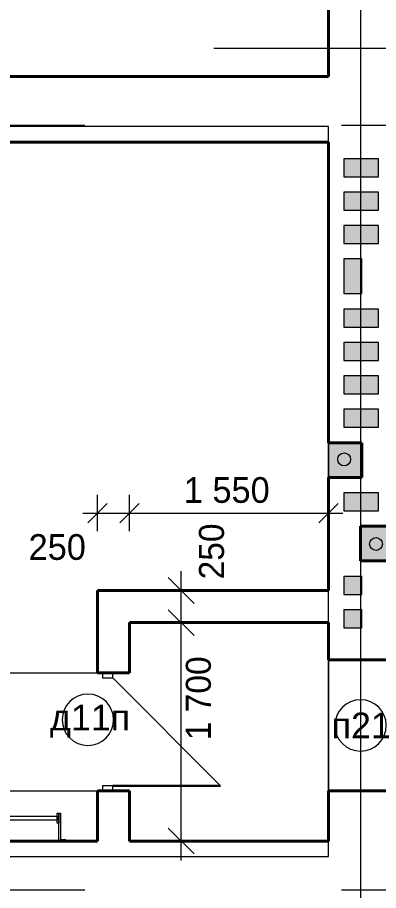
# Model space of a CAD drawing. Header units: millimetres. Extents: x 482197 to 548874, y 132492 to 168333.
# Drawn here: x 498584 to 501397, y 149261 to 156055 of the extents above; entities that cross this region are included whole.
import ezdxf

# ---------------------------------------------------------------- set-up
doc = ezdxf.new("R2010")
doc.units = ezdxf.units.MM
doc.header["$MEASUREMENT"] = 0
doc.linetypes.add('Штриховая', pattern=[7000, 6000, -1000])
doc.linetypes.add('Штрихштриховая', pattern=[15500, 10000, -2000, 1500, -2000])
for name, color, linetype in [('Двери ArchiCAD', 7, 'Continuous'), ('Интерьер- Перегородка', 7, 'Continuous'), ('Колонны', 7, 'Continuous'), ('Мебель', 7, 'Continuous'), ('Окна ArchiCAD', 7, 'Continuous'), ('перегородки', 7, 'Continuous'), ('Перекрытия', 7, 'Continuous'), ('Розміри ОСЕЙ', 7, 'Continuous'), ('РОЗМІРИ ПЕРЕГОРОДОК', 7, 'Continuous')]:
    doc.layers.add(name, color=color, linetype=linetype)
for name, color, linetype, lineweight in [('Двери ArchiCAD_Ном._пера__1', 7, 'Continuous', 13), ('Двери ArchiCAD_Ном._пера__19', 255, 'Continuous', 0), ('Двери ArchiCAD_Ном._пера__21', 7, 'Continuous', 20), ('Двери ArchiCAD_Ном._пера__41', 7, 'Continuous', 30), ('Двери ArchiCAD_Ном._пера__61', 7, 'Continuous', 40), ('Интерьер- Перегородка_Ном._пера__61', 7, 'Continuous', 40), ('Колонны_Ном._пера__21', 7, 'Continuous', 20), ('Мебель_Ном._пера__21', 7, 'Continuous', 20), ('Окна ArchiCAD_Ном._пера__12', 15, 'Continuous', 18), ('Окна ArchiCAD_Ном._пера__61', 7, 'Continuous', 40), ('перегородки_Ном._пера__61', 7, 'Continuous', 40)]:
    doc.layers.add(name, color=color, linetype=linetype, lineweight=lineweight)
for name, color, linetype, lineweight, true_color in [('Колонны_Ном._пера__92', 7, 'Continuous', 13, 0xbf8080), ('Маркеры дверей ArchiCAD_Ном._пера__3', 7, 'Continuous', 18, 0xdd5800), ('Маркеры окон ArchiCAD_Ном._пера__3', 7, 'Continuous', 18, 0xdd5800), ('Окна ArchiCAD_Ном._пера__23', 7, 'Continuous', 20, 0xff6600), ('Окна ArchiCAD_Ном._пера__3', 7, 'Continuous', 18, 0xdd5800), ('Перекрытия_Ном._пера__191', 7, 'Continuous', 0, 0xe8e8e8), ('Перекрытия_Ном._пера__4', 7, 'Continuous', 20, 0x016515), ('Розміри ОСЕЙ_Ном._пера__98', 7, 'Continuous', 13, 0x001f3e), ('РОЗМІРИ ПЕРЕГОРОДОК_Ном._пера__98', 7, 'Continuous', 13, 0x001f3e)]:
    doc.layers.add(name, color=color, linetype=linetype, lineweight=lineweight, true_color=true_color)
doc.styles.add('СГЕНЕРИР_СТИЛЬ_1', font='')
doc.styles.add('СГЕНЕРИР_СТИЛЬ_2', font='')
doc.styles.add('СГЕНЕРИР_СТИЛЬ_3', font='')
doc.styles.get('СГЕНЕРИР_СТИЛЬ_1').set_extended_font_data('Century Gothic')
doc.styles.get('СГЕНЕРИР_СТИЛЬ_2').set_extended_font_data('Arial')
doc.styles.get('СГЕНЕРИР_СТИЛЬ_3').set_extended_font_data('Century Gothic', bold=True)
doc.dimstyles.new('СГЕНЕРИР_СТИЛЬ__1', dxfattribs={"dimtxt": 200, "dimasz": 142.5, "dimexe": 0.18, "dimexo": 0, "dimgap": 0.09, "dimtad": 3, "dimtih": 1, "dimtoh": 1, "dimdec": 0, "dimzin": 0, "dimdsep": 46, "dimtxsty": 'СГЕНЕРИР_СТИЛЬ_1', "dimblk": 'ARROWHEAD_6', "dimblk1": 'ARROWHEAD_6', "dimblk2": 'ARROWHEAD_6', "dimcen": 0.09, "dimclrd": 256, "dimclre": 256, "dimclrt": 256, "dimadec": 0, "dimazin": 0, "dimtfac": 1, "dimtdec": 4, "dimtmove": 2, "dimatfit": 3, "dimfxl": 0, "dimtolj": 1, "dimtzin": 0, "dimarcsym": 0})
doc.dimstyles.new('СГЕНЕРИР_СТИЛЬ__11', dxfattribs={"dimtxt": 200, "dimasz": 142.5, "dimexe": 0.18, "dimexo": 0, "dimgap": 0.09, "dimtad": 3, "dimdec": 0, "dimzin": 0, "dimdsep": 46, "dimtxsty": 'СГЕНЕРИР_СТИЛЬ_1', "dimblk": 'ARROWHEAD_6', "dimblk1": 'ARROWHEAD_6', "dimblk2": 'ARROWHEAD_6', "dimcen": 0.09, "dimclrd": 256, "dimclre": 256, "dimclrt": 256, "dimadec": 0, "dimazin": 0, "dimtfac": 1, "dimtdec": 4, "dimtmove": 2, "dimatfit": 3, "dimfxl": 0, "dimtolj": 1, "dimtzin": 0, "dimarcsym": 0})
doc.dimstyles.new('СГЕНЕРИР_СТИЛЬ__14', dxfattribs={"dimtxt": 195.000005, "dimasz": 190, "dimexe": 0.18, "dimexo": 0, "dimgap": 0.09, "dimtad": 3, "dimdec": 0, "dimzin": 0, "dimdsep": 46, "dimtxsty": 'СГЕНЕРИР_СТИЛЬ_1', "dimblk": 'ARROWHEAD_6', "dimblk1": 'ARROWHEAD_6', "dimblk2": 'ARROWHEAD_6', "dimcen": 0.09, "dimclrd": 256, "dimclre": 256, "dimclrt": 256, "dimadec": 0, "dimazin": 0, "dimtfac": 1, "dimtdec": 4, "dimtmove": 2, "dimatfit": 3, "dimfxl": 0, "dimtolj": 1, "dimtzin": 0, "dimarcsym": 0})
doc.dimstyles.new('СГЕНЕРИР_СТИЛЬ__5', dxfattribs={"dimtxt": 200, "dimasz": 190, "dimexe": 0.18, "dimexo": 0, "dimgap": 0.09, "dimtad": 1, "dimtih": 1, "dimtoh": 1, "dimdec": 0, "dimzin": 0, "dimdsep": 46, "dimtxsty": 'СГЕНЕРИР_СТИЛЬ_3', "dimblk": 'ARROWHEAD_6', "dimblk1": 'ARROWHEAD_6', "dimblk2": 'ARROWHEAD_6', "dimcen": 0.09, "dimclrd": 256, "dimclre": 256, "dimclrt": 256, "dimadec": 0, "dimazin": 0, "dimtfac": 1, "dimtdec": 4, "dimtmove": 0, "dimatfit": 3, "dimfxl": 0, "dimtolj": 1, "dimtzin": 0, "dimarcsym": 0})

# ---------------------------------------------------------------- blocks, each defined once
blk = doc.blocks.new('Перекрытие_24', base_point=(490797, 155205.6))
at = {"layer": 'Перекрытия_Ном._пера__191', "linetype": 'Continuous', "flags": 128}
blk.add_lwpolyline([(490797, 155205.6), (490797, 149525.6), (501007, 149525.6), (501007, 155205.6)], close=True, dxfattribs=at)
blk = doc.blocks.new('Стена_34', base_point=(501517, 155595.6))
at = {"layer": 'Интерьер- Перегородка_Ном._пера__61', "linetype": 'Continuous', "flags": 128}
for points in [[(501007, 155595.6), (496977, 155595.6)], [(496977, 155085.6), (501007, 155085.6)]]:
    blk.add_lwpolyline(points, dxfattribs=at)
blk = doc.blocks.new('Ниша 12_5')
at = {"layer": 'Окна ArchiCAD_Ном._пера__12', "linetype": 'Continuous'}
blk.add_line((-135, 260), (135, 260), dxfattribs=at)
blk = doc.blocks.new('Ниша 12_6')
at = {"layer": 'Окна ArchiCAD_Ном._пера__12', "linetype": 'Continuous'}
blk.add_line((-135, 260), (135, 260), dxfattribs=at)
blk = doc.blocks.new('Проем дверной полуарочн 10_3')
at = {"layer": 'Двери ArchiCAD_Ном._пера__19', "linetype": 'Штриховая'}
for p, q in [((-510, 0), (510, 0)), ((-510, -510), (510, -510))]:
    blk.add_line(p, q, dxfattribs=at)
at = {"layer": 'Двери ArchiCAD_Ном._пера__61', "linetype": 'Continuous'}
for p, q in [((-510, 0), (-510, -510)), ((510, 0), (510, -510))]:
    blk.add_line(p, q, dxfattribs=at)
blk = doc.blocks.new('Маркер двери 12_20')
at = {"layer": 'Маркеры дверей ArchiCAD_Ном._пера__3', "linetype": 'Continuous'}
for start, end in [(0, 180), (180, 0)]:
    blk.add_arc((0, -260), 200, start, end, dxfattribs=at)
at = {"layer": 'Маркеры дверей ArchiCAD_Ном._пера__3', "insert": (100, -485.8), "char_height": 200, "attachment_point": 7, "rotation": 90, "style": 'СГЕНЕРИР_СТИЛЬ_2'}
blk.add_mtext('{\\C7;п21}', dxfattribs=at)
blk = doc.blocks.new('Стена_36', base_point=(501517, 156195.6))
at = {"layer": 'Интерьер- Перегородка', "linetype": 'Continuous', "lineweight": 0, "true_color": 0xffffff}
for points in [[(501007, 152745.6), (501007, 152475.6), (501267, 152475.6), (501267, 152745.6)], [(501517, 152095.6), (501257, 152095.6), (501257, 151825.6), (501517, 151825.6)]]:
    blk.add_hatch(color=7, dxfattribs=at).paths.add_polyline_path(points)
at = {"layer": 'Интерьер- Перегородка_Ном._пера__61', "linetype": 'Continuous'}
for p, q in [((501007, 152745.6), (501267, 152745.6)), ((501267, 152745.6), (501267, 152475.6)), ((501007, 152475.6), (501267, 152475.6)), ((501257, 152095.6), (501257, 151825.6)), ((501517, 152095.6), (501257, 152095.6)), ((501517, 151825.6), (501257, 151825.6))]:
    blk.add_line(p, q, dxfattribs=at)
at = {"layer": 'Интерьер- Перегородка_Ном._пера__61', "linetype": 'Continuous', "flags": 128}
for points in [[(501007, 156195.6), (501007, 155595.6)], [(501517, 152095.6), (501517, 155685.6)], [(501007, 155085.6), (501007, 152745.6)], [(501007, 152475.6), (501007, 151595.6)], [(501517, 151055.6), (501517, 151825.6)], [(501007, 151345.6), (501007, 151055.6)], [(501007, 150035.6), (501007, 149645.6)], [(501517, 149645.6), (501517, 150035.6)]]:
    blk.add_lwpolyline(points, dxfattribs=at)
at = {"layer": 'Двери ArchiCAD', "color": 255, "linetype": 'Штриховая', "lineweight": 0, "zscale": 1000, "rotation": 270}
blk.add_blockref('Проем дверной полуарочн 10_3', (501517, 150545.6), dxfattribs=at)
at = {"layer": 'Маркеры дверей ArchiCAD_Ном._пера__3', "rotation": 270}
blk.add_blockref('Маркер двери 12_20', (501517, 150545.6), dxfattribs=at)
at = {"layer": 'Окна ArchiCAD', "color": 15, "linetype": 'Continuous', "lineweight": 18, "xscale": -1, "zscale": 1000, "rotation": 90}
blk.add_blockref('Ниша 12_6', (501267, 152610.6), dxfattribs=at)
at = {"layer": 'Окна ArchiCAD', "color": 15, "linetype": 'Continuous', "lineweight": 18, "zscale": 1000, "rotation": 270}
blk.add_blockref('Ниша 12_5', (501257, 151960.6), dxfattribs=at)
blk = doc.blocks.new('Стена_49', base_point=(501517, 151345.6))
at = {"layer": 'перегородки_Ном._пера__61', "linetype": 'Continuous', "flags": 128}
for points in [[(501007, 151595.6), (499207, 151595.6)], [(499457, 151345.6), (501007, 151345.6)]]:
    blk.add_lwpolyline(points, dxfattribs=at)
blk = doc.blocks.new('Д1 Витрина 1 10_3')
at = {"layer": 'Двери ArchiCAD_Ном._пера__1', "linetype": 'Continuous'}
for p, q in [((-460, 0), (-460, -80)), ((-420, 0), (-460, 0)), ((-420, -40), (-420, 0)), ((420, 0), (420, -40)), ((460, 0), (420, 0)), ((460, -80), (460, 0)), ((-420, -65.4), (-420, -40)), ((-420, -80), (-420, -65.4)), ((420, -40), (420, -65.4)), ((420, -65.4), (420, -80)), ((-460, -80), (-420, -80)), ((420, -80), (460, -80))]:
    blk.add_line(p, q, dxfattribs=at)
at = {"layer": 'Двери ArchiCAD_Ном._пера__21', "linetype": 'Continuous'}
blk.add_line((-420, 0), (420, 840), dxfattribs=at)
at = {"layer": 'Двери ArchiCAD_Ном._пера__41', "linetype": 'Continuous'}
blk.add_line((420, 0), (420, 840), dxfattribs=at)
at = {"layer": 'Двери ArchiCAD_Ном._пера__61', "linetype": 'Continuous'}
for p, q in [((-460, 130), (-460, -120)), ((460, 130), (460, -120))]:
    blk.add_line(p, q, dxfattribs=at)
blk = doc.blocks.new('Маркер двери 12_18')
at = {"layer": 'Маркеры дверей ArchiCAD_Ном._пера__3', "linetype": 'Continuous'}
for start, end in [(0, 180), (180, 0)]:
    blk.add_arc((-93.7, -323.8), 200, start, end, dxfattribs=at)
at = {"layer": 'Маркеры дверей ArchiCAD_Ном._пера__3', "insert": (46.6, -620.1), "char_height": 200, "attachment_point": 7, "rotation": 90, "style": 'СГЕНЕРИР_СТИЛЬ_2'}
blk.add_mtext('{\\C7;д11п}', dxfattribs=at)
blk = doc.blocks.new('Стена_50', base_point=(499457, 151345.6))
at = {"layer": 'перегородки_Ном._пера__61', "linetype": 'Continuous', "flags": 128}
for points in [[(499207, 151595.6), (499207, 150955.6)], [(499457, 150955.6), (499457, 151345.6)], [(499207, 150035.6), (499207, 149645.6)], [(499457, 149645.6), (499457, 150035.6)]]:
    blk.add_lwpolyline(points, dxfattribs=at)
at = {"layer": 'Двери ArchiCAD', "color": 15, "linetype": 'Continuous', "lineweight": 18, "zscale": 1000, "rotation": 270}
blk.add_blockref('Д1 Витрина 1 10_3', (499327, 150495.6), dxfattribs=at)
at = {"layer": 'Маркеры дверей ArchiCAD_Ном._пера__3', "rotation": 270}
blk.add_blockref('Маркер двери 12_18', (499457, 150495.6), dxfattribs=at)
blk = doc.blocks.new('Окно наклонно-поворот.1 12')
at = {"layer": 'Окна ArchiCAD_Ном._пера__23', "linetype": 'Continuous'}
for p, q in [((-445, 0), (-520, 0)), ((-520, 0), (-520, -50)), ((-445, -50), (-445, 0)), ((520, 0), (445, 0)), ((445, 0), (445, -50)), ((520, -50), (520, 0)), ((-520, -50), (-445, -50)), ((445, -50), (520, -50))]:
    blk.add_line(p, q, dxfattribs=at)
at = {"layer": 'Окна ArchiCAD_Ном._пера__3', "linetype": 'Continuous'}
for p, q in [((-520, 260), (520, 260)), ((445, 0), (-445, 0)), ((-445, -25), (445, -25)), ((-445, -50), (445, -50)), ((-520, -250), (520, -250))]:
    blk.add_line(p, q, dxfattribs=at)
at = {"layer": 'Окна ArchiCAD_Ном._пера__61', "linetype": 'Continuous'}
for p, q in [((-520, 0), (-520, -50)), ((520, 0), (520, -50))]:
    blk.add_line(p, q, dxfattribs=at)
blk = doc.blocks.new('Маркер двери 12')
at = {"layer": 'Маркеры окон ArchiCAD_Ном._пера__3', "insert": (-33.7, 96.6), "char_height": 200, "attachment_point": 7, "style": 'СГЕНЕРИР_СТИЛЬ_2'}
blk.add_mtext('{\\C7;в38}', dxfattribs=at)
blk = doc.blocks.new('Окно наклонно-поворот.1 12_2')
at = {"layer": 'Окна ArchiCAD_Ном._пера__23', "linetype": 'Continuous'}
for p, q in [((-345, 0), (-420, 0)), ((-420, 0), (-420, -50)), ((-345, -50), (-345, 0)), ((420, 0), (345, 0)), ((345, 0), (345, -50)), ((420, -50), (420, 0)), ((-420, -50), (-345, -50)), ((345, -50), (420, -50))]:
    blk.add_line(p, q, dxfattribs=at)
at = {"layer": 'Окна ArchiCAD_Ном._пера__3', "linetype": 'Continuous'}
for p, q in [((-420, 260), (420, 260)), ((345, 0), (-345, 0)), ((-345, -25), (345, -25)), ((-345, -50), (345, -50)), ((-420, -250), (420, -250))]:
    blk.add_line(p, q, dxfattribs=at)
at = {"layer": 'Окна ArchiCAD_Ном._пера__61', "linetype": 'Continuous'}
for p, q in [((-420, 0), (-420, -50)), ((420, 0), (420, -50))]:
    blk.add_line(p, q, dxfattribs=at)
blk = doc.blocks.new('Маркер двери 12_2')
at = {"layer": 'Маркеры окон ArchiCAD_Ном._пера__3', "insert": (-33.7, 96.6), "char_height": 200, "attachment_point": 7, "style": 'СГЕНЕРИР_СТИЛЬ_2'}
blk.add_mtext('{\\C7;в37}', dxfattribs=at)
blk = doc.blocks.new('Простой проем окна_2')
at = {"layer": 'Окна ArchiCAD_Ном._пера__61', "linetype": 'Continuous'}
for p, q in [((-520, 0), (-520, 260)), ((520, 0), (520, 260)), ((-520, 0), (-520, -250)), ((520, 0), (520, -250))]:
    blk.add_line(p, q, dxfattribs=at)
blk = doc.blocks.new('Стена_57', base_point=(501517, 156195.6))
at = {"layer": 'Интерьер- Перегородка_Ном._пера__61', "linetype": 'Continuous', "flags": 128}
for points in [[(501907, 156195.6), (501007, 156195.6)], [(504887, 156195.6), (502947, 156195.6)], [(506827, 156195.6), (505927, 156195.6)], [(501517, 155685.6), (501907, 155685.6)], [(502977, 155685.6), (504887, 155685.6)], [(505927, 155685.6), (506317, 155685.6)]]:
    blk.add_lwpolyline(points, dxfattribs=at)
at = {"layer": 'Маркеры окон ArchiCAD_Ном._пера__3'}
for name, p in [('Маркер двери 12_2', (502327, 156195.6)), ('Маркер двери 12', (505407, 156195.6))]:
    blk.add_blockref(name, p, dxfattribs=at)
at = {"layer": 'Окна ArchiCAD', "color": 15, "linetype": 'Continuous', "lineweight": 18, "xscale": -1, "zscale": 1000}
for name, p in [('Окно наклонно-поворот.1 12_2', (502327, 155935.6)), ('Простой проем окна_2', (502427, 155935.6)), ('Окно наклонно-поворот.1 12', (505407, 155935.6)), ('Простой проем окна_2', (505407, 155935.6))]:
    blk.add_blockref(name, p, dxfattribs=at)
blk = doc.blocks.new('Лестница настенная 12_2')
at = {"layer": 'Мебель_Ном._пера__21', "linetype": 'Continuous'}
for p, q in [((-500.8, 0), (-500.8, -12.7)), ((-450, 0), (-500.8, 0)), ((-450, -215.9), (-450, 0)), ((450, 0), (450, -215.9)), ((500.8, 0), (450, 0)), ((500.8, -12.7), (500.8, 0)), ((-500.8, -12.7), (-462.7, -12.7)), ((-462.7, -12.7), (-462.7, -215.9)), ((462.7, -215.9), (462.7, -12.7)), ((462.7, -12.7), (500.8, -12.7)), ((-437.3, -139.7), (-450, -139.7)), ((-450, -139.7), (-450, -215.9)), ((-437.3, -215.9), (-437.3, -139.7)), ((-437.3, -162.8), (-437.3, -192.8)), ((437.3, -162.8), (-437.3, -162.8)), ((-437.3, -192.8), (437.3, -192.8)), ((450, -139.7), (437.3, -139.7)), ((437.3, -139.7), (437.3, -215.9)), ((437.3, -192.8), (437.3, -162.8)), ((450, -215.9), (450, -139.7)), ((-462.7, -215.9), (-450, -215.9)), ((-450, -215.9), (-437.3, -215.9)), ((437.3, -215.9), (450, -215.9)), ((450, -215.9), (462.7, -215.9))]:
    blk.add_line(p, q, dxfattribs=at)
blk = doc.blocks.new('*D167')
at = {"layer": 'РОЗМІРИ ПЕРЕГОРОДОК_Ном._пера__98', "linetype": 'Continuous'}
for p, q in [((499207, 152057.7), (499207, 152338.9)), ((499457, 152057.7), (499457, 152338.9)), ((499282, 152273.3), (499132, 152123.3)), ((499532, 152273.3), (499382, 152123.3)), ((499094.5, 152198.3), (499207, 152198.3)), ((499207, 152198.3), (499457, 152198.3))]:
    blk.add_line(p, q, dxfattribs=at)
at = {"layer": 'РОЗМІРИ ПЕРЕГОРОДОК_Ном._пера__98', "insert": (498671.1, 151831.1), "char_height": 200, "attachment_point": 7, "style": 'СГЕНЕРИР_СТИЛЬ_1'}
blk.add_mtext('{250}', dxfattribs=at)
blk = doc.blocks.new('ARROWHEAD_6')
at = {"color": 0, "linetype": 'Continuous', "lineweight": 0}
for p, q in [((-0.5, -0.5), (0.5, 0.5)), ((0, 0), (-1, 0))]:
    blk.add_line(p, q, dxfattribs=at)
blk = doc.blocks.new('*D169')
at = {"layer": 'РОЗМІРИ ПЕРЕГОРОДОК_Ном._пера__98', "linetype": 'Continuous'}
for p, q in [((499457, 152057.7), (499457, 152338.9)), ((501007, 152057.7), (501007, 152338.9)), ((499532, 152273.3), (499382, 152123.3)), ((500932, 152123.3), (501082, 152273.3)), ((499457, 152198.3), (501007, 152198.3)), ((501007, 152198.3), (501119.5, 152198.3))]:
    blk.add_line(p, q, dxfattribs=at)
at = {"layer": 'РОЗМІРИ ПЕРЕГОРОДОК_Ном._пера__98', "insert": (499880, 152274.8), "char_height": 200, "attachment_point": 7, "style": 'СГЕНЕРИР_СТИЛЬ_1'}
blk.add_mtext('{1\xa0550}', dxfattribs=at)
blk = doc.blocks.new('Стена_68', base_point=(490287, 149645.6))
at = {"layer": 'Интерьер- Перегородка_Ном._пера__61', "linetype": 'Continuous', "flags": 128}
for points in [[(499207, 149645.6), (494057, 149645.6)], [(501007, 149645.6), (499457, 149645.6)]]:
    blk.add_lwpolyline(points, dxfattribs=at)
blk = doc.blocks.new('Колонна_90', base_point=(501262, 152935.6))
at = {"layer": 'Колонны_Ном._пера__92', "linetype": 'Continuous'}
blk.add_hatch(color=256, dxfattribs=at).paths.add_polyline_path([(501127, 153005.6), (501127, 152865.6), (501397, 152865.6), (501397, 153005.6)])
at = {"layer": 'Колонны_Ном._пера__21', "linetype": 'Continuous', "flags": 128}
blk.add_lwpolyline([(501127, 153005.6), (501127, 152865.6), (501397, 152865.6), (501397, 153005.6)], close=True, dxfattribs=at)
blk = doc.blocks.new('Колонна_91', base_point=(501262, 153195.6))
at = {"layer": 'Колонны_Ном._пера__92', "linetype": 'Continuous'}
blk.add_hatch(color=256, dxfattribs=at).paths.add_polyline_path([(501127, 153265.6), (501127, 153125.6), (501397, 153125.6), (501397, 153265.6)])
at = {"layer": 'Колонны_Ном._пера__21', "linetype": 'Continuous', "flags": 128}
blk.add_lwpolyline([(501127, 153265.6), (501127, 153125.6), (501397, 153125.6), (501397, 153265.6)], close=True, dxfattribs=at)
blk = doc.blocks.new('Колонна_92', base_point=(501197, 154040.6))
at = {"layer": 'Колонны_Ном._пера__92', "linetype": 'Continuous'}
blk.add_hatch(color=256, dxfattribs=at).paths.add_polyline_path([(501127, 153905.6), (501267, 153905.6), (501267, 154175.6), (501127, 154175.6)])
at = {"layer": 'Колонны_Ном._пера__21', "linetype": 'Continuous', "flags": 128}
blk.add_lwpolyline([(501127, 153905.6), (501267, 153905.6), (501267, 154175.6), (501127, 154175.6)], close=True, dxfattribs=at)
blk = doc.blocks.new('Колонна_93', base_point=(501262, 153715.6))
at = {"layer": 'Колонны_Ном._пера__92', "linetype": 'Continuous'}
blk.add_hatch(color=256, dxfattribs=at).paths.add_polyline_path([(501127, 153785.6), (501127, 153645.6), (501397, 153645.6), (501397, 153785.6)])
at = {"layer": 'Колонны_Ном._пера__21', "linetype": 'Continuous', "flags": 128}
blk.add_lwpolyline([(501127, 153785.6), (501127, 153645.6), (501397, 153645.6), (501397, 153785.6)], close=True, dxfattribs=at)
blk = doc.blocks.new('Колонна_94', base_point=(501262, 153455.6))
at = {"layer": 'Колонны_Ном._пера__92', "linetype": 'Continuous'}
blk.add_hatch(color=256, dxfattribs=at).paths.add_polyline_path([(501127, 153525.6), (501127, 153385.6), (501397, 153385.6), (501397, 153525.6)])
at = {"layer": 'Колонны_Ном._пера__21', "linetype": 'Continuous', "flags": 128}
blk.add_lwpolyline([(501127, 153525.6), (501127, 153385.6), (501397, 153385.6), (501397, 153525.6)], close=True, dxfattribs=at)
blk = doc.blocks.new('Колонна_95', base_point=(501262, 154365.6))
at = {"layer": 'Колонны_Ном._пера__92', "linetype": 'Continuous'}
blk.add_hatch(color=256, dxfattribs=at).paths.add_polyline_path([(501127, 154435.6), (501127, 154295.6), (501397, 154295.6), (501397, 154435.6)])
at = {"layer": 'Колонны_Ном._пера__21', "linetype": 'Continuous', "flags": 128}
blk.add_lwpolyline([(501127, 154435.6), (501127, 154295.6), (501397, 154295.6), (501397, 154435.6)], close=True, dxfattribs=at)
blk = doc.blocks.new('Колонна_96', base_point=(501262, 154885.6))
at = {"layer": 'Колонны_Ном._пера__92', "linetype": 'Continuous'}
blk.add_hatch(color=256, dxfattribs=at).paths.add_polyline_path([(501127, 154955.6), (501127, 154815.6), (501397, 154815.6), (501397, 154955.6)])
at = {"layer": 'Колонны_Ном._пера__21', "linetype": 'Continuous', "flags": 128}
blk.add_lwpolyline([(501127, 154955.6), (501127, 154815.6), (501397, 154815.6), (501397, 154955.6)], close=True, dxfattribs=at)
blk = doc.blocks.new('Колонна_97', base_point=(501262, 154625.6))
at = {"layer": 'Колонны', "linetype": 'Continuous', "lineweight": 0, "true_color": 0xffffff}
blk.add_hatch(color=7, dxfattribs=at).paths.add_polyline_path([(501127, 154695.6), (501127, 154555.6), (501397, 154555.6), (501397, 154695.6)])
at = {"layer": 'Колонны_Ном._пера__21', "linetype": 'Continuous', "flags": 128}
blk.add_lwpolyline([(501127, 154695.6), (501127, 154555.6), (501397, 154555.6), (501397, 154695.6)], close=True, dxfattribs=at)
blk = doc.blocks.new('Колонна_154', base_point=(501377.2, 151957.1))
at = {"layer": 'Колонны', "linetype": 'Continuous', "lineweight": 0, "true_color": 0xffffff}
blk.add_hatch(color=7, dxfattribs=at).paths.add_polyline_path([(501327.2, 151957.1, 0.414214), (501377.2, 151907.1, 0.414214), (501427.2, 151957.1, 0.414214), (501377.2, 152007.1, 0.414214)])
at = {"layer": 'Колонны_Ном._пера__21', "linetype": 'Continuous'}
blk.add_circle((501377.2, 151957.1), 50, dxfattribs=at)
blk = doc.blocks.new('Колонна_155', base_point=(501129.1, 152615.5))
at = {"layer": 'Колонны', "linetype": 'Continuous', "lineweight": 0, "true_color": 0xffffff}
blk.add_hatch(color=7, dxfattribs=at).paths.add_polyline_path([(501079.1, 152615.5, 0.414214), (501129.1, 152565.5, 0.414214), (501179.1, 152615.5, 0.414214), (501129.1, 152665.5, 0.414214)])
at = {"layer": 'Колонны_Ном._пера__21', "linetype": 'Continuous'}
blk.add_circle((501129.1, 152615.5), 50, dxfattribs=at)
blk = doc.blocks.new('Колонна_156', base_point=(501262, 152285.6))
at = {"layer": 'Колонны_Ном._пера__92', "linetype": 'Continuous'}
blk.add_hatch(color=256, dxfattribs=at).paths.add_polyline_path([(501127, 152215.6), (501397, 152215.6), (501397, 152355.6), (501127, 152355.6)])
at = {"layer": 'Колонны_Ном._пера__21', "linetype": 'Continuous', "flags": 128}
blk.add_lwpolyline([(501127, 152215.6), (501397, 152215.6), (501397, 152355.6), (501127, 152355.6)], close=True, dxfattribs=at)
blk = doc.blocks.new('Колонна_159', base_point=(501197, 151375.6))
at = {"layer": 'Колонны', "linetype": 'Continuous', "lineweight": 0, "true_color": 0xffffff}
blk.add_hatch(color=7, dxfattribs=at).paths.add_polyline_path([(501127, 151445.6), (501127, 151305.6), (501267, 151305.6), (501267, 151445.6)])
at = {"layer": 'Колонны_Ном._пера__21', "linetype": 'Continuous', "flags": 128}
blk.add_lwpolyline([(501127, 151445.6), (501127, 151305.6), (501267, 151305.6), (501267, 151445.6)], close=True, dxfattribs=at)
blk = doc.blocks.new('Колонна_160', base_point=(501197, 151635.6))
at = {"layer": 'Колонны', "linetype": 'Continuous', "lineweight": 0, "true_color": 0xffffff}
blk.add_hatch(color=7, dxfattribs=at).paths.add_polyline_path([(501127, 151705.6), (501127, 151565.6), (501267, 151565.6), (501267, 151705.6)])
at = {"layer": 'Колонны_Ном._пера__21', "linetype": 'Continuous', "flags": 128}
blk.add_lwpolyline([(501127, 151705.6), (501127, 151565.6), (501267, 151565.6), (501267, 151705.6)], close=True, dxfattribs=at)
blk = doc.blocks.new('Линия_6', base_point=(489108.9, 155215.6))
at = {"layer": 'Перекрытия_Ном._пера__4', "linetype": 'Штрихштриховая'}
blk.add_line((489108.9, 155215.6), (543408.5, 155215.6), dxfattribs=at)
blk = doc.blocks.new('Линия_15', base_point=(501257, 159092.3))
at = {"layer": 'Перекрытия_Ном._пера__4', "linetype": 'Штрихштриховая'}
blk.add_line((501257, 159092.3), (501257, 136967.5), dxfattribs=at)
blk = doc.blocks.new('Линия_17', base_point=(500114, 155815.6))
at = {"layer": 'Перекрытия_Ном._пера__4', "linetype": 'Штрихштриховая'}
blk.add_line((500114, 155815.6), (543973.1, 155815.6), dxfattribs=at)
blk = doc.blocks.new('Линия_18', base_point=(489108.9, 149265.6))
at = {"layer": 'Перекрытия_Ном._пера__4', "linetype": 'Штрихштриховая'}
blk.add_line((489108.9, 149265.6), (543973.1, 149265.6), dxfattribs=at)
blk = doc.blocks.new('*D531')
at = {"layer": 'Розміри ОСЕЙ_Ном._пера__98', "linetype": 'Continuous'}
for p, q in [((501257, 138657.9), (501257, 138282.9)), ((501517, 138657.9), (501517, 138282.9)), ((501157, 138370.4), (501357, 138570.4)), ((501417, 138370.4), (501617, 138570.4)), ((501517, 138470.4), (501257, 138470.4))]:
    blk.add_line(p, q, dxfattribs=at)
blk = doc.blocks.new('*D532')
at = {"layer": 'Розміри ОСЕЙ_Ном._пера__98', "linetype": 'Continuous'}
for p, q in [((501007, 138657.9), (501007, 138282.9)), ((501257, 138657.9), (501257, 138282.9)), ((500907, 138370.4), (501107, 138570.4)), ((501157, 138370.4), (501357, 138570.4)), ((501257, 138470.4), (501007, 138470.4))]:
    blk.add_line(p, q, dxfattribs=at)
at = {"layer": 'Розміри ОСЕЙ_Ном._пера__98', "insert": (501149.9, 138740.4), "char_height": 200, "attachment_point": 7, "style": 'СГЕНЕРИР_СТИЛЬ_3'}
blk.add_mtext('{260}', dxfattribs=at)
blk = doc.blocks.new('*D533')
at = {"layer": 'Розміри ОСЕЙ_Ном._пера__98', "linetype": 'Continuous'}
for p, q in [((490797, 138657.9), (490797, 138282.9)), ((501007, 138657.9), (501007, 138282.9)), ((490697, 138370.4), (490897, 138570.4)), ((500907, 138370.4), (501107, 138570.4)), ((501007, 138470.4), (490797, 138470.4))]:
    blk.add_line(p, q, dxfattribs=at)
at = {"layer": 'Розміри ОСЕЙ_Ном._пера__98', "char_height": 200, "attachment_point": 7, "style": 'СГЕНЕРИР_СТИЛЬ_3'}
for s, insert in [('{120}', (490897, 138510.4)), ('{10\xa0210}', (495467.2, 138510.4)), ('{250}', (500432.7, 138510.4))]:
    blk.add_mtext(s, dxfattribs=dict(at, insert=insert))
blk = doc.blocks.new('*D575')
at = {"layer": 'РОЗМІРИ ПЕРЕГОРОДОК_Ном._пера__98', "linetype": 'Continuous'}
for p, q in [((497762.1, 151068.1), (497762.1, 150955.6)), ((497837.1, 150880.6), (497687.1, 151030.6)), ((497621.5, 150955.6), (499207, 150955.6)), ((497762.1, 150955.6), (497762.1, 150035.6)), ((497837.1, 149960.6), (497687.1, 150110.6)), ((497621.5, 150035.6), (499207, 150035.6))]:
    blk.add_line(p, q, dxfattribs=at)
at = {"layer": 'РОЗМІРИ ПЕРЕГОРОДОК_Ном._пера__98', "insert": (498002.1, 150311.7), "char_height": 200, "attachment_point": 7, "rotation": 90, "style": 'СГЕНЕРИР_СТИЛЬ_1'}
blk.add_mtext('{920}', dxfattribs=at)
blk = doc.blocks.new('*D576')
at = {"layer": 'РОЗМІРИ ПЕРЕГОРОДОК_Ном._пера__98', "linetype": 'Continuous'}
for p, q in [((497837.1, 149960.6), (497687.1, 150110.6)), ((497621.5, 150035.6), (499207, 150035.6)), ((497762.1, 150035.6), (497762.1, 149645.6)), ((497687.1, 149720.6), (497837.1, 149570.6)), ((497621.5, 149645.6), (499207, 149645.6)), ((497762.1, 149645.6), (497762.1, 149533.1))]:
    blk.add_line(p, q, dxfattribs=at)
at = {"layer": 'РОЗМІРИ ПЕРЕГОРОДОК_Ном._пера__98', "insert": (497460.3, 149725.1), "char_height": 200, "attachment_point": 7, "rotation": 90, "style": 'СГЕНЕРИР_СТИЛЬ_1'}
blk.add_mtext('{390}', dxfattribs=at)
blk = doc.blocks.new('*D577')
at = {"layer": 'РОЗМІРИ ПЕРЕГОРОДОК_Ном._пера__98', "linetype": 'Continuous'}
for p, q in [((507454.9, 151520.6), (507304.9, 151670.6)), ((507379.9, 151708.1), (507379.9, 151595.6)), ((507239.2, 151595.6), (507520.5, 151595.6)), ((507379.9, 151595.6), (507379.9, 149645.6)), ((507304.9, 149720.6), (507454.9, 149570.6)), ((507239.2, 149645.6), (507520.5, 149645.6)), ((507379.9, 149645.6), (507379.9, 149533.1))]:
    blk.add_line(p, q, dxfattribs=at)
at = {"layer": 'РОЗМІРИ ПЕРЕГОРОДОК_Ном._пера__98', "insert": (507756.1, 150268.6), "char_height": 200, "attachment_point": 7, "rotation": 90, "style": 'СГЕНЕРИР_СТИЛЬ_1'}
blk.add_mtext('{1\xa0950}', dxfattribs=at)
blk = doc.blocks.new('*D581')
at = {"layer": 'РОЗМІРИ ПЕРЕГОРОДОК_Ном._пера__98', "linetype": 'Continuous'}
for p, q in [((499759.4, 151445.6), (499959.4, 151245.6)), ((500046.9, 151345.6), (499671.9, 151345.6)), ((499859.4, 149645.6), (499859.4, 151345.6)), ((499759.4, 149745.6), (499959.4, 149545.6)), ((500046.9, 149645.6), (499671.9, 149645.6)), ((499859.4, 149495.6), (499859.4, 149645.6))]:
    blk.add_line(p, q, dxfattribs=at)
at = {"layer": 'РОЗМІРИ ПЕРЕГОРОДОК_Ном._пера__98', "insert": (500093.4, 150430.5), "char_height": 195, "attachment_point": 7, "rotation": 90, "style": 'СГЕНЕРИР_СТИЛЬ_1'}
blk.add_mtext('{1\xa0700}', dxfattribs=at)
blk = doc.blocks.new('*D582')
at = {"layer": 'РОЗМІРИ ПЕРЕГОРОДОК_Ном._пера__98', "linetype": 'Continuous'}
for p, q in [((499859.4, 151595.6), (499859.4, 151745.6)), ((499959.4, 151495.6), (499759.4, 151695.6)), ((500046.9, 151595.6), (499671.9, 151595.6)), ((499859.4, 151345.6), (499859.4, 151595.6)), ((499759.4, 151445.6), (499959.4, 151245.6)), ((500046.9, 151345.6), (499671.9, 151345.6))]:
    blk.add_line(p, q, dxfattribs=at)
at = {"layer": 'РОЗМІРИ ПЕРЕГОРОДОК_Ном._пера__98', "insert": (500195.8, 151681.8), "char_height": 195, "attachment_point": 7, "rotation": 90, "style": 'СГЕНЕРИР_СТИЛЬ_1'}
blk.add_mtext('{250}', dxfattribs=at)

msp = doc.modelspace()

# ---------------------------------------------------------------- block references
at = {"layer": 'Интерьер- Перегородка'}
for name, p in [('Стена_57', (501517, 156195.6)), ('Стена_36', (501517, 156195.6)), ('Стена_34', (501517, 155595.6)), ('Стена_68', (490287, 149645.6))]:
    msp.add_blockref(name, p, dxfattribs=at)
at = {"layer": 'Колонны'}
for name, p in [('Колонна_96', (501262, 154885.6)), ('Колонна_97', (501262, 154625.6)), ('Колонна_95', (501262, 154365.6)), ('Колонна_92', (501197, 154040.6)), ('Колонна_93', (501262, 153715.6)), ('Колонна_94', (501262, 153455.6)), ('Колонна_91', (501262, 153195.6)), ('Колонна_90', (501262, 152935.6)), ('Колонна_155', (501129.1, 152615.5)), ('Колонна_156', (501262, 152285.6)), ('Колонна_154', (501377.2, 151957.1)), ('Колонна_160', (501197, 151635.6)), ('Колонна_159', (501197, 151375.6))]:
    msp.add_blockref(name, p, dxfattribs=at)
at = {"layer": 'Мебель', "color": 108, "linetype": 'Continuous', "lineweight": 20, "true_color": 0x016515, "xscale": -1, "zscale": 1000, "rotation": 180}
msp.add_blockref('Лестница настенная 12_2', (498457, 149645.6), dxfattribs=at)
at = {"layer": 'перегородки'}
for name, p in [('Стена_50', (499457, 151345.6)), ('Стена_49', (501517, 151345.6))]:
    msp.add_blockref(name, p, dxfattribs=at)
at = {"layer": 'Перекрытия', "color": 108, "linetype": 'Штрихштриховая', "lineweight": 20, "true_color": 0x016515}
for name, p in [('Линия_15', (501257, 159092.3)), ('Линия_17', (500114, 155815.6)), ('Линия_6', (489108.9, 155215.6)), ('Линия_18', (489108.9, 149265.6))]:
    msp.add_blockref(name, p, dxfattribs=at)
at = {"layer": 'Перекрытия', "color": 254, "linetype": 'Continuous', "lineweight": 0, "true_color": 0xe8e8e8}
msp.add_blockref('Перекрытие_24', (490797, 155205.6), dxfattribs=at)

# ---------------------------------------------------------------- dimensions: what is measured, and where the dimension line sits
at = {"layer": 'Розміри ОСЕЙ', "color": 158, "linetype": 'Continuous', "lineweight": 13, "true_color": 0x001f3e}
for p1, p2, picture, middle in [((501007, 152920.6), (490797, 148615.6), '*D533', (495885, 138610.4)), ((501257, 136567.5), (501007, 152920.6), '*D532', (500657.6, 138610.4)), ((501517, 152920.6), (501257, 136567.5), '*D531', (501374.8, 138840.4))]:
    dim = msp.add_linear_dim(base=(538257, 138470.4), p1=p1, p2=p2, angle=180, dimstyle='СГЕНЕРИР_СТИЛЬ__5', dxfattribs=at)
    dim.commit()
    dim.dimension.update_dxf_attribs({"geometry": picture, "text_midpoint": middle})
at = {"layer": 'РОЗМІРИ ПЕРЕГОРОДОК', "color": 158, "linetype": 'Continuous', "lineweight": 13, "true_color": 0x001f3e}
for p1, p2, picture, middle in [((499457, 150495.6), (501007, 151055.6), '*D169', (500222.9, 152374.8)), ((499207, 150495.6), (499457, 150495.6), '*D167', (498896, 151931.1))]:
    dim = msp.add_linear_dim(base=(499207, 152198.3), p1=p1, p2=p2, dimstyle='СГЕНЕРИР_СТИЛЬ__1', dxfattribs=at)
    dim.commit()
    dim.dimension.update_dxf_attribs({"geometry": picture, "text_midpoint": middle})
for base, p1, p2, angle, dimstyle, picture, middle in [((499859.4, 149645.6), (500487, 151345.6), (500487, 151595.6), 90, 'СГЕНЕРИР_СТИЛЬ__14', '*D582', (500098.3, 151901.1)), ((507379.9, 151595.6), (500487, 151595.6), (501007, 149645.6), 270, 'СГЕНЕРИР_СТИЛЬ__11', '*D577', (507656.1, 150611.5)), ((499859.4, 149645.6), (499457, 149645.6), (500487, 151345.6), 90, 'СГЕНЕРИР_СТИЛЬ__14', '*D581', (499995.9, 150764.8)), ((497762.1, 150955.6), (499207, 150955.6), (499207, 150035.6), 270, 'СГЕНЕРИР_СТИЛЬ__11', '*D575', (497902.1, 150536.7)), ((497762.1, 150955.6), (499207, 150035.6), (499207, 149645.6), 270, 'СГЕНЕРИР_СТИЛЬ__11', '*D576', (497360.3, 149950.1))]:
    dim = msp.add_linear_dim(base=base, p1=p1, p2=p2, angle=angle, dimstyle=dimstyle, dxfattribs=at)
    dim.commit()
    dim.dimension.update_dxf_attribs({"geometry": picture, "text_midpoint": middle})

doc.saveas('drawing.dxf')
